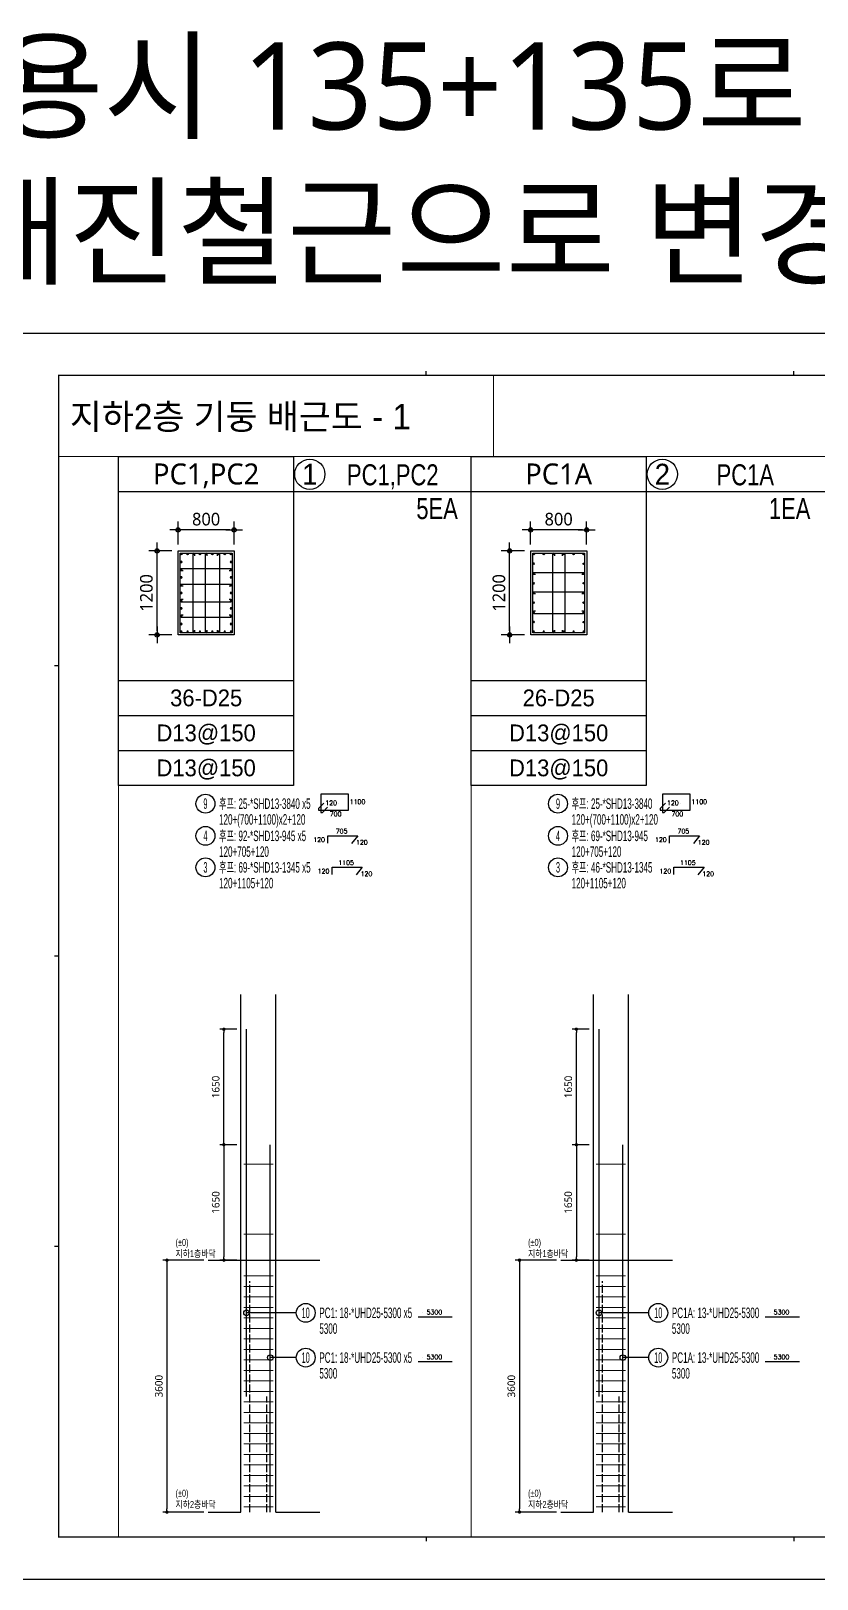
# Model space of a CAD drawing. Header units: millimetres. Extents: x 317501 to 2277231, y -321722 to 1186893.
# Drawn here: x 473523 to 484755, y -121176 to -99056 of the extents above; entities that cross this region are included whole.
import ezdxf
from ezdxf.enums import TextEntityAlignment as Align

# ---------------------------------------------------------------- set-up
doc = ezdxf.new("R2010")
doc.units = ezdxf.units.MM
doc.header["$LTSCALE"] = 57
doc.linetypes.add('HID', pattern=[2.5, 2, -0.5])
doc.layers.get('Defpoints').update_dxf_attribs({"color": 145})
for name, color, linetype in [('254', 254, 'Continuous'), ('AMAC-NO', 5, 'Continuous'), ('AMAC-TITLE', 7, 'Continuous'), ('BAR', 2, 'Continuous'), ('BARR', 1, 'Continuous'), ('DIM', 7, 'Continuous'), ('ELE', 7, 'Continuous'), ('HOOP', 2, 'Continuous'), ('LEADER', 7, 'Continuous'), ('RP_TAG', 7, 'Continuous'), ('XDIM', 7, 'Continuous'), ('XSTRUCT', 2, 'Continuous'), ('XTAG', 7, 'Continuous')]:
    doc.layers.add(name, color=color, linetype=linetype)
for name, color, linetype, lineweight in [('Main Bar', 7, 'Continuous', 0), ('TEXT', 3, 'Continuous', 9), ('XTITLE', 22, 'Continuous', 0)]:
    doc.layers.add(name, color=color, linetype=linetype, lineweight=lineweight)
doc.styles.add('ROMANS', font='malgun.ttf')
doc.styles.add('RPWK1', font='arial.ttf', dxfattribs={"bigfont": 'whgtxt.shx'})
doc.styles.add('RPWK2', font='romans.shx', dxfattribs={"bigfont": 'whgtxt.shx'})
doc.styles.add('돋움', font='malgun.ttf')
doc.styles.add('돋음', font='Dotum.ttf')
doc.styles.add('맑은고딕', font='malgun.ttf')
doc.dimstyles.new('60(SUB-1.8)', dxfattribs={"dimscale": 60, "dimtxt": 1.8, "dimasz": 0.8, "dimexe": 1, "dimexo": 1, "dimgap": 1, "dimtad": 1, "dimdec": 0, "dimzin": 0, "dimdsep": 46, "dimtxsty": 'ROMANS', "dimblk": 'DOT', "dimcen": 1, "dimdle": 2, "dimclrd": 6, "dimclre": 6, "dimclrt": 7, "dimazin": 0, "dimtfac": 1, "dimtdec": 0, "dimtix": 1, "dimtmove": 2, "dimatfit": 3, "dimldrblk": 'DIMDOT', "dimfxl": 0, "dimtolj": 1, "dimtzin": 0, "dimarcsym": 0})
doc.dimstyles.new('DIM_40', dxfattribs={"dimscale": 40, "dimtxt": 3, "dimasz": 1, "dimexe": 2, "dimexo": 1.5, "dimgap": 1, "dimtad": 1, "dimdec": 0, "dimzin": 0, "dimdsep": 46, "dimtxsty": '맑은고딕', "dimblk1": 'DIMDOT', "dimblk2": 'DIMDOT', "dimsah": 1, "dimcen": 0.09, "dimdle": 2, "dimclrd": 7, "dimclre": 7, "dimclrt": 6, "dimadec": 0, "dimazin": 0, "dimtfac": 1, "dimtdec": 0, "dimtix": 1, "dimtmove": 2, "dimatfit": 3, "dimldrblk": 'DIMDOT', "dimfxl": 0, "dimtolj": 1, "dimtzin": 0, "dimarcsym": 0})

# ---------------------------------------------------------------- blocks, each defined once
blk = doc.blocks.new('dhs_sheet2e')
at = {"color": 7}
for p, q in [((20500.6, 57331.7), (20500.6, 57531.5)), ((38004.8, 57331.7), (38004.8, 57531.5)), ((2996.4, 43498.2), (2796.7, 43498.2)), ((2996.4, 29664.7), (2796.7, 29664.7)), ((2996.4, 15831.2), (2796.7, 15831.2)), ((20500.6, 1997.6), (20500.6, 1797.9)), ((38004.8, 1997.6), (38004.8, 1797.9))]:
    blk.add_line(p, q, dxfattribs=at)
blk.add_lwpolyline([(84000, 0), (84000, 59329.4), (0, 59329.4), (0, 0)], close=True, dxfattribs=at)
at = {"color": 30, "const_width": 64.9}
blk.add_lwpolyline([(81003.6, 57331.7), (2996.4, 57331.7), (2996.4, 1997.6), (81003.6, 1997.6)], close=True, dxfattribs=at)
blk = doc.blocks.new('sdhdtbhse')
at = {"color": 255, "xscale": 0.75, "yscale": 0.75, "zscale": 0.75}
blk.add_blockref('dhs_sheet2e', (0, -44497), dxfattribs=at)
blk = doc.blocks.new('DIMDOT')
at = {"layer": 'DIM', "linetype": 'Continuous'}
blk.add_line((-2, 0), (2, 0), dxfattribs=at)
for radius in [0.5, 0.25]:
    blk.add_circle((0, 0), radius, dxfattribs=at)
blk = doc.blocks.new('*D46')
at = {"layer": 'Defpoints', "color": 0, "transparency": 16777216}
for p in [(512043, -214680), (512343, -214680), (512343, -215880)]:
    blk.add_point(p, dxfattribs=at)
at = {"layer": 'DIM', "color": 7, "lineweight": -2, "transparency": 16777216}
for p, q in [((512253, -214680), (511923, -214680)), ((512043, -215820), (512043, -214740)), ((512253, -215880), (511923, -215880))]:
    blk.add_line(p, q, dxfattribs=at)
at = {"layer": 'DIM', "color": 7, "lineweight": -2, "transparency": 16777216, "xscale": 60, "yscale": 60, "zscale": 60}
for p, rotation in [((512043, -214680), 90), ((512043, -215880), 270)]:
    blk.add_blockref('DIMDOT', p, dxfattribs=dict(at, rotation=rotation))
at = {"layer": 'DIM', "color": 6, "transparency": 16777216, "insert": (511890, -215280), "char_height": 180, "attachment_point": 5, "rotation": 90, "style": '맑은고딕'}
blk.add_mtext('\\A1;1200', dxfattribs=at)
blk = doc.blocks.new('*D47')
at = {"layer": 'Defpoints', "color": 0, "transparency": 16777216}
for p in [(512343, -214380), (512343, -214680), (513143, -214680)]:
    blk.add_point(p, dxfattribs=at)
at = {"layer": 'DIM', "color": 7, "lineweight": -2, "transparency": 16777216}
for p, q in [((512343, -214590), (512343, -214260)), ((513143, -214590), (513143, -214260)), ((513083, -214380), (512403, -214380))]:
    blk.add_line(p, q, dxfattribs=at)
at = {"layer": 'DIM', "color": 7, "lineweight": -2, "transparency": 16777216, "xscale": 60, "yscale": 60, "zscale": 60, "rotation": 180}
blk.add_blockref('DIMDOT', (512343, -214380), dxfattribs=at)
at = {"layer": 'DIM', "color": 7, "lineweight": -2, "transparency": 16777216, "xscale": 60, "yscale": 60, "zscale": 60}
blk.add_blockref('DIMDOT', (513143, -214380), dxfattribs=at)
at = {"layer": 'DIM', "color": 6, "transparency": 16777216, "insert": (512743, -214227), "char_height": 180, "attachment_point": 5, "style": '맑은고딕'}
blk.add_mtext('\\A1;800', dxfattribs=at)
blk = doc.blocks.new('BAR')
at = {"layer": 'BARR'}
h = blk.add_hatch(color=256, dxfattribs=at)
edge = h.paths.add_edge_path()
edge.add_arc((0, 0), 15, 0, 360)
blk.add_circle((0, 0), 15, dxfattribs=at)
blk = doc.blocks.new('*D50')
at = {"layer": 'Defpoints', "color": 0, "transparency": 16777216}
for p in [(520593, -223997), (520893, -223997), (520893, -225197)]:
    blk.add_point(p, dxfattribs=at)
at = {"layer": 'DIM', "color": 7, "lineweight": -2, "transparency": 16777216}
for p, q in [((520803, -223997), (520473, -223997)), ((520593, -225137), (520593, -224057)), ((520803, -225197), (520473, -225197))]:
    blk.add_line(p, q, dxfattribs=at)
at = {"layer": 'DIM', "color": 7, "lineweight": -2, "transparency": 16777216, "xscale": 60, "yscale": 60, "zscale": 60}
for p, rotation in [((520593, -223997), 90), ((520593, -225197), 270)]:
    blk.add_blockref('DIMDOT', p, dxfattribs=dict(at, rotation=rotation))
at = {"layer": 'DIM', "color": 6, "transparency": 16777216, "insert": (520440, -224597), "char_height": 180, "attachment_point": 5, "rotation": 90, "style": '맑은고딕'}
blk.add_mtext('\\A1;1200', dxfattribs=at)
blk = doc.blocks.new('*D51')
at = {"layer": 'Defpoints', "color": 0, "transparency": 16777216}
for p in [(520893, -223697), (520893, -223997), (521693, -223997)]:
    blk.add_point(p, dxfattribs=at)
at = {"layer": 'DIM', "color": 7, "lineweight": -2, "transparency": 16777216}
for p, q in [((520893, -223907), (520893, -223577)), ((521693, -223907), (521693, -223577)), ((521633, -223697), (520953, -223697))]:
    blk.add_line(p, q, dxfattribs=at)
at = {"layer": 'DIM', "color": 7, "lineweight": -2, "transparency": 16777216, "xscale": 60, "yscale": 60, "zscale": 60, "rotation": 180}
blk.add_blockref('DIMDOT', (520893, -223697), dxfattribs=at)
at = {"layer": 'DIM', "color": 7, "lineweight": -2, "transparency": 16777216, "xscale": 60, "yscale": 60, "zscale": 60}
blk.add_blockref('DIMDOT', (521693, -223697), dxfattribs=at)
at = {"layer": 'DIM', "color": 6, "transparency": 16777216, "insert": (521293, -223544), "char_height": 180, "attachment_point": 5, "style": '맑은고딕'}
blk.add_mtext('\\A1;800', dxfattribs=at)
blk = doc.blocks.new('_Dot')
at = {"color": 0, "linetype": 'ByBlock', "lineweight": -2}
blk.add_line((-0.5, 0), (-1, 0), dxfattribs=at)
at = {"color": 0, "linetype": 'ByBlock', "const_width": 0.5}
blk.add_lwpolyline([(-0.25, 0, 1), (0.25, 0, 1)], format="xyb", close=True, dxfattribs=at)
blk = doc.blocks.new('*D78')
at = {"layer": 'Defpoints', "color": 0, "linetype": 'Continuous', "transparency": 16777216}
for p in [(476055, -116620), (475466, -120220), (476055, -120220)]:
    blk.add_point(p, dxfattribs=at).dxf.unprotected_set("ltscale", 0)
at = {"layer": 'XDIM', "color": 6, "linetype": 'Continuous', "lineweight": -2, "transparency": 16777216}
for p, q in [((475995, -116620), (475406, -116620)), ((475466, -116668), (475466, -120172)), ((475995, -120220), (475406, -120220))]:
    blk.add_line(p, q, dxfattribs=at).dxf.unprotected_set("ltscale", 0)
at = {"layer": 'XDIM', "color": 6, "linetype": 'Continuous', "lineweight": -2, "transparency": 16777216, "xscale": 48, "yscale": 48, "zscale": 48}
for p, rotation in [((475466, -116620), 90), ((475466, -120220), 270)]:
    blk.add_blockref('_Dot', p, dxfattribs=dict(at, rotation=rotation)).dxf.unprotected_set("ltscale", 0)
at = {"layer": 'XDIM', "color": 7, "linetype": 'Continuous', "transparency": 16777216, "insert": (475350, -118420), "char_height": 108, "attachment_point": 5, "rotation": 90, "style": 'ROMANS'}
blk.add_mtext('\\A1;3600', dxfattribs=at).dxf.unprotected_set("ltscale", 0)
blk = doc.blocks.new('*D79')
at = {"layer": 'Defpoints', "color": 0, "linetype": 'Continuous', "transparency": 16777216}
for p in [(476522, -114970), (476279, -116620), (476522, -116620)]:
    blk.add_point(p, dxfattribs=at).dxf.unprotected_set("ltscale", 0)
at = {"layer": 'XDIM', "color": 6, "linetype": 'Continuous', "lineweight": -2, "transparency": 16777216}
for p, q in [((476462, -114970), (476219, -114970)), ((476279, -115018), (476279, -116572)), ((476462, -116620), (476219, -116620))]:
    blk.add_line(p, q, dxfattribs=at).dxf.unprotected_set("ltscale", 0)
at = {"layer": 'XDIM', "color": 6, "linetype": 'Continuous', "lineweight": -2, "transparency": 16777216, "xscale": 48, "yscale": 48, "zscale": 48}
for p, rotation in [((476279, -114970), 90), ((476279, -116620), 270)]:
    blk.add_blockref('_Dot', p, dxfattribs=dict(at, rotation=rotation)).dxf.unprotected_set("ltscale", 0)
at = {"layer": 'XDIM', "color": 7, "linetype": 'Continuous', "transparency": 16777216, "insert": (476163, -115795), "char_height": 108, "attachment_point": 5, "rotation": 90, "style": 'ROMANS'}
blk.add_mtext('\\A1;1650', dxfattribs=at).dxf.unprotected_set("ltscale", 0)
blk = doc.blocks.new('*D80')
at = {"layer": 'Defpoints', "color": 0, "linetype": 'Continuous', "transparency": 16777216}
for p in [(476279, -113320), (476522, -113320), (476522, -114970)]:
    blk.add_point(p, dxfattribs=at).dxf.unprotected_set("ltscale", 0)
at = {"layer": 'XDIM', "color": 6, "linetype": 'Continuous', "lineweight": -2, "transparency": 16777216}
for p, q in [((476462, -113320), (476219, -113320)), ((476279, -114922), (476279, -113368)), ((476462, -114970), (476219, -114970))]:
    blk.add_line(p, q, dxfattribs=at).dxf.unprotected_set("ltscale", 0)
at = {"layer": 'XDIM', "color": 6, "linetype": 'Continuous', "lineweight": -2, "transparency": 16777216, "xscale": 48, "yscale": 48, "zscale": 48}
for p, rotation in [((476279, -113320), 90), ((476279, -114970), 270)]:
    blk.add_blockref('_Dot', p, dxfattribs=dict(at, rotation=rotation)).dxf.unprotected_set("ltscale", 0)
at = {"layer": 'XDIM', "color": 7, "linetype": 'Continuous', "transparency": 16777216, "insert": (476163, -114145), "char_height": 108, "attachment_point": 5, "rotation": 90, "style": 'ROMANS'}
blk.add_mtext('\\A1;1650', dxfattribs=at).dxf.unprotected_set("ltscale", 0)
blk = doc.blocks.new('*D81')
at = {"layer": 'Defpoints', "color": 0, "linetype": 'Continuous', "transparency": 16777216}
for p in [(481092, -116620), (480503, -120220), (481092, -120220)]:
    blk.add_point(p, dxfattribs=at).dxf.unprotected_set("ltscale", 0)
at = {"layer": 'XDIM', "color": 6, "linetype": 'Continuous', "lineweight": -2, "transparency": 16777216}
for p, q in [((481032, -116620), (480443, -116620)), ((480503, -116668), (480503, -120172)), ((481032, -120220), (480443, -120220))]:
    blk.add_line(p, q, dxfattribs=at).dxf.unprotected_set("ltscale", 0)
at = {"layer": 'XDIM', "color": 6, "linetype": 'Continuous', "lineweight": -2, "transparency": 16777216, "xscale": 48, "yscale": 48, "zscale": 48}
for p, rotation in [((480503, -116620), 90), ((480503, -120220), 270)]:
    blk.add_blockref('_Dot', p, dxfattribs=dict(at, rotation=rotation)).dxf.unprotected_set("ltscale", 0)
at = {"layer": 'XDIM', "color": 7, "linetype": 'Continuous', "transparency": 16777216, "insert": (480387, -118420), "char_height": 108, "attachment_point": 5, "rotation": 90, "style": 'ROMANS'}
blk.add_mtext('\\A1;3600', dxfattribs=at).dxf.unprotected_set("ltscale", 0)
blk = doc.blocks.new('*D82')
at = {"layer": 'Defpoints', "color": 0, "linetype": 'Continuous', "transparency": 16777216}
for p in [(481560, -114970), (481316, -116620), (481560, -116620)]:
    blk.add_point(p, dxfattribs=at).dxf.unprotected_set("ltscale", 0)
at = {"layer": 'XDIM', "color": 6, "linetype": 'Continuous', "lineweight": -2, "transparency": 16777216}
for p, q in [((481500, -114970), (481256, -114970)), ((481316, -115018), (481316, -116572)), ((481500, -116620), (481256, -116620))]:
    blk.add_line(p, q, dxfattribs=at).dxf.unprotected_set("ltscale", 0)
at = {"layer": 'XDIM', "color": 6, "linetype": 'Continuous', "lineweight": -2, "transparency": 16777216, "xscale": 48, "yscale": 48, "zscale": 48}
for p, rotation in [((481316, -114970), 90), ((481316, -116620), 270)]:
    blk.add_blockref('_Dot', p, dxfattribs=dict(at, rotation=rotation)).dxf.unprotected_set("ltscale", 0)
at = {"layer": 'XDIM', "color": 7, "linetype": 'Continuous', "transparency": 16777216, "insert": (481200, -115795), "char_height": 108, "attachment_point": 5, "rotation": 90, "style": 'ROMANS'}
blk.add_mtext('\\A1;1650', dxfattribs=at).dxf.unprotected_set("ltscale", 0)
blk = doc.blocks.new('*D83')
at = {"layer": 'Defpoints', "color": 0, "linetype": 'Continuous', "transparency": 16777216}
for p in [(481316, -113320), (481560, -113320), (481560, -114970)]:
    blk.add_point(p, dxfattribs=at).dxf.unprotected_set("ltscale", 0)
at = {"layer": 'XDIM', "color": 6, "linetype": 'Continuous', "lineweight": -2, "transparency": 16777216}
for p, q in [((481500, -113320), (481256, -113320)), ((481316, -114922), (481316, -113368)), ((481500, -114970), (481256, -114970))]:
    blk.add_line(p, q, dxfattribs=at).dxf.unprotected_set("ltscale", 0)
at = {"layer": 'XDIM', "color": 6, "linetype": 'Continuous', "lineweight": -2, "transparency": 16777216, "xscale": 48, "yscale": 48, "zscale": 48}
for p, rotation in [((481316, -113320), 90), ((481316, -114970), 270)]:
    blk.add_blockref('_Dot', p, dxfattribs=dict(at, rotation=rotation)).dxf.unprotected_set("ltscale", 0)
at = {"layer": 'XDIM', "color": 7, "linetype": 'Continuous', "transparency": 16777216, "insert": (481200, -114145), "char_height": 108, "attachment_point": 5, "rotation": 90, "style": 'ROMANS'}
blk.add_mtext('\\A1;1650', dxfattribs=at).dxf.unprotected_set("ltscale", 0)
blk = doc.blocks.new('*U1628', base_point=(477314.3317, -117372.6036))
at = {"layer": 'RP_TAG', "color": 0, "linetype": 'Continuous', "ltscale": 100}
blk.add_circle((477448.3317, -117372.6036), 135, dxfattribs=at)
at = {"layer": 'RP_TAG', "color": 0, "linetype": 'Continuous', "ltscale": 100, "style": 'RPWK1', "width": 0.5}
blk.add_text('10', height=150, dxfattribs=at).set_placement((477448.3317, -117372.6036), align=Align.MIDDLE_CENTER)
at = {"layer": 'RP_TAG', "color": 0, "linetype": 'Continuous', "ltscale": 100, "style": 'RPWK1', "width": 0.55}
for s, p in [('PC1: 18-*UHD25-5300 x5', (477643.3317, -117372.6036)), ('5300', (477643.3317, -117597.6036))]:
    blk.add_text(s, height=150, dxfattribs=at).set_placement(p, align=Align.MIDDLE_LEFT)
blk = doc.blocks.new('*U1629', base_point=(477314.3317, -118012.0521))
at = {"layer": 'RP_TAG', "color": 0, "linetype": 'Continuous', "ltscale": 100}
blk.add_circle((477448.3317, -118012.0521), 135, dxfattribs=at)
at = {"layer": 'RP_TAG', "color": 0, "linetype": 'Continuous', "ltscale": 100, "style": 'RPWK1', "width": 0.5}
blk.add_text('10', height=150, dxfattribs=at).set_placement((477448.3317, -118012.0521), align=Align.MIDDLE_CENTER)
at = {"layer": 'RP_TAG', "color": 0, "linetype": 'Continuous', "ltscale": 100, "style": 'RPWK1', "width": 0.55}
for s, p in [('PC1: 18-*UHD25-5300 x5', (477643.3317, -118012.0521)), ('5300', (477643.3317, -118237.0521))]:
    blk.add_text(s, height=150, dxfattribs=at).set_placement(p, align=Align.MIDDLE_LEFT)
blk = doc.blocks.new('*U1630', base_point=(482351.6299, -117372.6036))
at = {"layer": 'RP_TAG', "color": 0, "linetype": 'Continuous', "ltscale": 100}
blk.add_circle((482485.6299, -117372.6036), 135, dxfattribs=at)
at = {"layer": 'RP_TAG', "color": 0, "linetype": 'Continuous', "ltscale": 100, "style": 'RPWK1', "width": 0.5}
blk.add_text('10', height=150, dxfattribs=at).set_placement((482485.6299, -117372.6036), align=Align.MIDDLE_CENTER)
at = {"layer": 'RP_TAG', "color": 0, "linetype": 'Continuous', "ltscale": 100, "style": 'RPWK1', "width": 0.55}
for s, p in [('PC1A: 13-*UHD25-5300', (482680.6299, -117372.6036)), ('5300', (482680.6299, -117597.6036))]:
    blk.add_text(s, height=150, dxfattribs=at).set_placement(p, align=Align.MIDDLE_LEFT)
blk = doc.blocks.new('*U1631', base_point=(482351.6299, -118012.0521))
at = {"layer": 'RP_TAG', "color": 0, "linetype": 'Continuous', "ltscale": 100}
blk.add_circle((482485.6299, -118012.0521), 135, dxfattribs=at)
at = {"layer": 'RP_TAG', "color": 0, "linetype": 'Continuous', "ltscale": 100, "style": 'RPWK1', "width": 0.5}
blk.add_text('10', height=150, dxfattribs=at).set_placement((482485.6299, -118012.0521), align=Align.MIDDLE_CENTER)
at = {"layer": 'RP_TAG', "color": 0, "linetype": 'Continuous', "ltscale": 100, "style": 'RPWK1', "width": 0.55}
for s, p in [('PC1A: 13-*UHD25-5300', (482680.6299, -118012.0521)), ('5300', (482680.6299, -118237.0521))]:
    blk.add_text(s, height=150, dxfattribs=at).set_placement(p, align=Align.MIDDLE_LEFT)
blk = doc.blocks.new('*U1642', base_point=(475881.6099, -110097.2137))
at = {"layer": 'RP_TAG', "color": 0, "linetype": 'Continuous', "ltscale": 100}
blk.add_circle((476015.6099, -110097.2137), 135, dxfattribs=at)
at = {"layer": 'RP_TAG', "color": 0, "linetype": 'Continuous', "ltscale": 100, "style": 'RPWK1', "width": 0.5}
blk.add_text('9', height=150, dxfattribs=at).set_placement((476015.6099, -110097.2137), align=Align.MIDDLE_CENTER)
at = {"layer": 'RP_TAG', "color": 0, "linetype": 'Continuous', "ltscale": 100, "style": 'RPWK1', "width": 0.55}
for s, p in [('후프: 25-*SHD13-3840 x5', (476210.6099, -110097.2137)), ('120+(700+1100)x2+120', (476210.6099, -110322.2137))]:
    blk.add_text(s, height=150, dxfattribs=at).set_placement(p, align=Align.MIDDLE_LEFT)
blk = doc.blocks.new('*U1643', base_point=(480918.9081, -110097.2137))
at = {"layer": 'RP_TAG', "color": 0, "linetype": 'Continuous', "ltscale": 100}
blk.add_circle((481052.9081, -110097.2137), 135, dxfattribs=at)
at = {"layer": 'RP_TAG', "color": 0, "linetype": 'Continuous', "ltscale": 100, "style": 'RPWK1', "width": 0.5}
blk.add_text('9', height=150, dxfattribs=at).set_placement((481052.9081, -110097.2137), align=Align.MIDDLE_CENTER)
at = {"layer": 'RP_TAG', "color": 0, "linetype": 'Continuous', "ltscale": 100, "style": 'RPWK1', "width": 0.55}
for s, p in [('후프: 25-*SHD13-3840', (481247.9081, -110097.2137)), ('120+(700+1100)x2+120', (481247.9081, -110322.2137))]:
    blk.add_text(s, height=150, dxfattribs=at).set_placement(p, align=Align.MIDDLE_LEFT)
blk = doc.blocks.new('*U1645', base_point=(475881.6099, -110557.2137))
at = {"layer": 'RP_TAG', "color": 0, "linetype": 'Continuous', "ltscale": 100}
blk.add_circle((476015.6099, -110557.2137), 135, dxfattribs=at)
at = {"layer": 'RP_TAG', "color": 0, "linetype": 'Continuous', "ltscale": 100, "style": 'RPWK1', "width": 0.5}
blk.add_text('4', height=150, dxfattribs=at).set_placement((476015.6099, -110557.2137), align=Align.MIDDLE_CENTER)
at = {"layer": 'RP_TAG', "color": 0, "linetype": 'Continuous', "ltscale": 100, "style": 'RPWK1', "width": 0.55}
for s, p in [('후프: 92-*SHD13-945 x5', (476210.6099, -110557.2137)), ('120+705+120', (476210.6099, -110782.2137))]:
    blk.add_text(s, height=150, dxfattribs=at).set_placement(p, align=Align.MIDDLE_LEFT)
blk = doc.blocks.new('*U1646', base_point=(480918.9081, -110557.2137))
at = {"layer": 'RP_TAG', "color": 0, "linetype": 'Continuous', "ltscale": 100}
blk.add_circle((481052.9081, -110557.2137), 135, dxfattribs=at)
at = {"layer": 'RP_TAG', "color": 0, "linetype": 'Continuous', "ltscale": 100, "style": 'RPWK1', "width": 0.5}
blk.add_text('4', height=150, dxfattribs=at).set_placement((481052.9081, -110557.2137), align=Align.MIDDLE_CENTER)
at = {"layer": 'RP_TAG', "color": 0, "linetype": 'Continuous', "ltscale": 100, "style": 'RPWK1', "width": 0.55}
for s, p in [('후프: 69-*SHD13-945', (481247.9081, -110557.2137)), ('120+705+120', (481247.9081, -110782.2137))]:
    blk.add_text(s, height=150, dxfattribs=at).set_placement(p, align=Align.MIDDLE_LEFT)
blk = doc.blocks.new('*U1650', base_point=(475881.6099, -111007.2137))
at = {"layer": 'RP_TAG', "color": 0, "linetype": 'Continuous', "ltscale": 100}
blk.add_circle((476015.6099, -111007.2137), 135, dxfattribs=at)
at = {"layer": 'RP_TAG', "color": 0, "linetype": 'Continuous', "ltscale": 100, "style": 'RPWK1', "width": 0.5}
blk.add_text('3', height=150, dxfattribs=at).set_placement((476015.6099, -111007.2137), align=Align.MIDDLE_CENTER)
at = {"layer": 'RP_TAG', "color": 0, "linetype": 'Continuous', "ltscale": 100, "style": 'RPWK1', "width": 0.55}
for s, p in [('후프: 69-*SHD13-1345 x5', (476210.6099, -111007.2137)), ('120+1105+120', (476210.6099, -111232.2137))]:
    blk.add_text(s, height=150, dxfattribs=at).set_placement(p, align=Align.MIDDLE_LEFT)
blk = doc.blocks.new('*U1651', base_point=(480918.9081, -111007.2137))
at = {"layer": 'RP_TAG', "color": 0, "linetype": 'Continuous', "ltscale": 100}
blk.add_circle((481052.9081, -111007.2137), 135, dxfattribs=at)
at = {"layer": 'RP_TAG', "color": 0, "linetype": 'Continuous', "ltscale": 100, "style": 'RPWK1', "width": 0.5}
blk.add_text('3', height=150, dxfattribs=at).set_placement((481052.9081, -111007.2137), align=Align.MIDDLE_CENTER)
at = {"layer": 'RP_TAG', "color": 0, "linetype": 'Continuous', "ltscale": 100, "style": 'RPWK1', "width": 0.55}
for s, p in [('후프: 46-*SHD13-1345', (481247.9081, -111007.2137)), ('120+1105+120', (481247.9081, -111232.2137))]:
    blk.add_text(s, height=150, dxfattribs=at).set_placement(p, align=Align.MIDDLE_LEFT)
blk = doc.blocks.new('PC1')
at = {"layer": 'BAR'}
blk.add_lwpolyline([(1620, 2180), (880, 2180), (880, 3320), (1620, 3320)], close=True, dxfattribs=at)
at = {"layer": 'ELE'}
blk.add_lwpolyline([(850, 2150), (850, 3350), (1650, 3350), (1650, 2150)], close=True, dxfattribs=at)
at = {"layer": 'HOOP'}
for points in [[(1087.5, 3280), (1087.5, 3305, 1), (1057.5, 3305), (1057.5, 2195, 1), (1087.5, 2195), (1087.5, 2220)], [(1265, 3280), (1265, 3305, 1), (1235, 3305), (1235, 2195, 1), (1265, 2195), (1265, 2220)], [(1412.5, 3280), (1412.5, 3305, -1), (1442.5, 3305), (1442.5, 2195, -1), (1412.5, 2195), (1412.5, 2220)], [(920, 3068), (895, 3068, -1), (895, 3098), (1605, 3098, -1), (1605, 3068), (1580, 3068)], [(920, 2846), (895, 2846, -1), (895, 2876), (1605, 2876, -1), (1605, 2846), (1580, 2846)], [(920, 2654), (895, 2654, 1), (895, 2624), (1605, 2624, 1), (1605, 2654), (1580, 2654)], [(920, 2432), (895, 2432, 1), (895, 2402), (1605, 2402, 1), (1605, 2432), (1580, 2432)]]:
    blk.add_lwpolyline(points, format="xyb", dxfattribs=at)
at = {"layer": 'LEADER'}
for p, q in [((0, 4200), (2500, 4200)), ((0, 1500), (2500, 1500)), ((0, 1000), (2500, 1000)), ((0, 500), (2500, 500))]:
    blk.add_line(p, q, dxfattribs=at)
blk.add_lwpolyline([(2500, 4700), (2500, 0), (0, 0), (0, 4700), (2500, 4700)], dxfattribs=at)
at = {"layer": 'BAR', "xscale": 0.6666666666666666, "yscale": 0.6666666666666666, "zscale": 0.6666666666666666, "rotation": 180}
for p in [(895, 3305), (983.75, 3305), (1072.5, 3305), (1161.25, 3305), (1250, 3305), (1338.75, 3305), (1427.5, 3305), (1516.25, 3305), (1605, 3305)]:
    blk.add_blockref('BAR', p, dxfattribs=at)
at = {"layer": 'BAR', "xscale": -0.6666666666666666, "yscale": 0.6666666666666666, "zscale": 0.6666666666666666}
for p in [(895, 3194), (1605, 3194), (895, 3083), (895, 2972), (1605, 3083), (1605, 2972), (895, 2861), (895, 2750), (1605, 2861), (1605, 2750), (895, 2639), (895, 2528), (1605, 2639), (1605, 2528), (895, 2417), (895, 2306), (1605, 2417), (1605, 2306), (895, 2195), (983.75, 2195), (1072.5, 2195), (1161.25, 2195), (1250, 2195), (1338.75, 2195), (1427.5, 2195), (1516.25, 2195), (1605, 2195)]:
    blk.add_blockref('BAR', p, dxfattribs=at)
at = {"layer": 'TEXT'}
for s, height, style, p in [('PC1,PC2', 300, '맑은고딕', (1250, 4450)), ('36-D25', 240, '돋음', (1250, 1250)), ('D13@150', 240, '돋음', (1250, 750)), ('D13@150', 240, '돋음', (1250, 250))]:
    blk.add_text(s, height=height, dxfattribs=dict(at, style=style)).set_placement(p, align=Align.MIDDLE_CENTER)
at = {"layer": 'DIM'}
dim = blk.add_linear_dim(base=(850, 3650), p1=(1650, 3350), p2=(850, 3350), dimstyle='DIM_40', override={"dimscale": 60}, dxfattribs=at)
dim.commit()
dim.dimension.update_dxf_attribs({"geometry": '*D47', "text_midpoint": (1250, 3803), "insert": (-511493.5, 218030.18)})
dim = blk.add_linear_dim(base=(550, 3350), p1=(850, 2150), p2=(850, 3350), angle=270, dimstyle='DIM_40', override={"dimscale": 60}, dxfattribs=at)
dim.commit()
dim.dimension.update_dxf_attribs({"geometry": '*D46', "text_midpoint": (396.51, 2750), "insert": (-511493.5, 218030.18)})
blk = doc.blocks.new('PC1A')
at = {"layer": 'BAR'}
blk.add_lwpolyline([(1620, 2180), (880, 2180), (880, 3320), (1620, 3320)], close=True, dxfattribs=at)
at = {"layer": 'ELE'}
blk.add_lwpolyline([(850, 2150), (850, 3350), (1650, 3350), (1650, 2150)], close=True, dxfattribs=at)
at = {"layer": 'HOOP'}
for points in [[(1194, 3280), (1194, 3305, 1), (1164, 3305), (1164, 2195, 1), (1194, 2195), (1194, 2220)], [(1306, 3280), (1306, 3305, -1), (1336, 3305), (1336, 2195, -1), (1306, 2195), (1306, 2220)], [(920, 3012.5), (895, 3012.5, -1), (895, 3042.5), (1605, 3042.5, -1), (1605, 3012.5), (1580, 3012.5)], [(920, 2735), (895, 2735, -1), (895, 2765), (1605, 2765, -1), (1605, 2735), (1580, 2735)], [(920, 2487.5), (895, 2487.5, 1), (895, 2457.5), (1605, 2457.5, 1), (1605, 2487.5), (1580, 2487.5)]]:
    blk.add_lwpolyline(points, format="xyb", dxfattribs=at)
at = {"layer": 'LEADER'}
for p, q in [((0, 4200), (2500, 4200)), ((0, 1500), (2500, 1500)), ((0, 1000), (2500, 1000)), ((0, 500), (2500, 500))]:
    blk.add_line(p, q, dxfattribs=at)
blk.add_lwpolyline([(2500, 4700), (2500, 0), (0, 0), (0, 4700), (2500, 4700)], dxfattribs=at)
at = {"layer": 'BAR', "yscale": 0.6666666666666666, "zscale": 0.6666666666666666}
for p, xscale, rotation in [((895, 3305), 0.6666666666666666, 180), ((1037, 3305), 0.6666666666666666, 180), ((1179, 3305), 0.6666666666666666, 180), ((1321, 3305), 0.6666666666666666, 180), ((1463, 3305), 0.6666666666666666, 180), ((1605, 3305), 0.6666666666666666, 180), ((1037, 2195), -0.6666666666666666, 359.9999999999931), ((1179, 2195), -0.6666666666666666, 359.9999999999931), ((1321, 2195), -0.6666666666666666, 359.9999999999931), ((1463, 2195), -0.6666666666666666, 359.9999999999931)]:
    blk.add_blockref('BAR', p, dxfattribs=dict(at, xscale=xscale, rotation=rotation))
for p, xscale in [((895, 3166.25), -0.6666666666666666), ((1605, 3166.25), 0.6666666666666666), ((895, 3027.5), -0.6666666666666666), ((895, 2888.75), -0.6666666666666666), ((1605, 3027.5), 0.6666666666666666), ((1605, 2888.75), 0.6666666666666666), ((895, 2750), -0.6666666666666666), ((1605, 2750), 0.6666666666666666), ((895, 2611.25), -0.6666666666666666), ((895, 2472.5), -0.6666666666666666), ((1605, 2611.25), 0.6666666666666666), ((1605, 2472.5), 0.6666666666666666), ((895, 2333.75), -0.6666666666666666), ((1605, 2333.75), 0.6666666666666666), ((895, 2195), -0.6666666666666666), ((1605, 2195), -0.6666666666666666)]:
    blk.add_blockref('BAR', p, dxfattribs=dict(at, xscale=xscale))
at = {"layer": 'TEXT'}
for s, height, style, p in [('PC1A', 300, '맑은고딕', (1250, 4450)), ('26-D25', 240, '돋음', (1250, 1250)), ('D13@150', 240, '돋음', (1250, 750)), ('D13@150', 240, '돋음', (1250, 250))]:
    blk.add_text(s, height=height, dxfattribs=dict(at, style=style)).set_placement(p, align=Align.MIDDLE_CENTER)
at = {"layer": 'DIM'}
dim = blk.add_linear_dim(base=(850, 3650), p1=(1650, 3350), p2=(850, 3350), dimstyle='DIM_40', override={"dimscale": 60}, dxfattribs=at)
dim.commit()
dim.dimension.update_dxf_attribs({"geometry": '*D51', "text_midpoint": (1250, 3803), "insert": (-520043.41, 227347.37)})
dim = blk.add_linear_dim(base=(550, 3350), p1=(850, 2150), p2=(850, 3350), angle=270, dimstyle='DIM_40', override={"dimscale": 60}, dxfattribs=at)
dim.commit()
dim.dimension.update_dxf_attribs({"geometry": '*D50', "text_midpoint": (396.51, 2750), "insert": (-520043.41, 227347.37)})

msp = doc.modelspace()

# ---------------------------------------------------------------- linework, layer by layer
at = {"layer": '254', "color": 4, "linetype": 'Continuous'}
for p, q in [((477313.3, -117372.6), (476602.2, -117372.6)), ((482350.6, -117372.6), (481639.5, -117372.6)), ((477313.3, -118012.1), (476942.2, -118012.1)), ((482350.6, -118012.1), (481979.5, -118012.1))]:
    msp.add_line(p, q, dxfattribs=at)
for centre in [(476602.2, -117372.6), (481639.5, -117372.6), (476942.2, -118012.1), (481979.5, -118012.1)]:
    msp.add_circle(centre, 40, dxfattribs=at)
at = {"layer": 'AMAC-NO', "color": 2}
for centre in [(477506.9, -105390.3), (482544.2, -105390.3)]:
    msp.add_circle(centre, 216, dxfattribs=at)
at = {"layer": 'BAR', "color": 3}
for points in [[(476602.2, -118569.9), (476602.2, -113319.9)], [(481639.5, -118569.9), (481639.5, -113319.9)], [(476942.2, -120219.9), (476942.2, -114969.9)], [(481979.5, -120219.9), (481979.5, -114969.9)]]:
    msp.add_lwpolyline(points, dxfattribs=at)
at = {"layer": 'BAR', "color": 8, "linetype": 'HID'}
for points in [[(476652.2, -120219.9), (476652.2, -116919.9)], [(481689.5, -120219.9), (481689.5, -116919.9)], [(476892.2, -120219.9), (476892.2, -118569.9)], [(481929.5, -120219.9), (481929.5, -118569.9)]]:
    msp.add_lwpolyline(points, dxfattribs=at)
at = {"layer": 'Main Bar', "color": 30, "linetype": 'Continuous'}
for p, q in [((476562.2, -115250.1), (476982.2, -115250.1)), ((481599.5, -115250.1), (482019.5, -115250.1)), ((476562.2, -116250.1), (476982.2, -116250.1)), ((481599.5, -116250.1), (482019.5, -116250.1)), ((476562.2, -116844.9), (476982.2, -116844.9)), ((476562.2, -116994.9), (476982.2, -116994.9)), ((481599.5, -116844.9), (482019.5, -116844.9)), ((481599.5, -116994.9), (482019.5, -116994.9)), ((476562.2, -117144.9), (476982.2, -117144.9)), ((481599.5, -117144.9), (482019.5, -117144.9)), ((476562.2, -117294.9), (476982.2, -117294.9)), ((476562.2, -117444.9), (476982.2, -117444.9)), ((481599.5, -117294.9), (482019.5, -117294.9)), ((481599.5, -117444.9), (482019.5, -117444.9)), ((476562.2, -117594.9), (476982.2, -117594.9)), ((481599.5, -117594.9), (482019.5, -117594.9)), ((476562.2, -117744.9), (476982.2, -117744.9)), ((476562.2, -117894.9), (476982.2, -117894.9)), ((481599.5, -117744.9), (482019.5, -117744.9)), ((481599.5, -117894.9), (482019.5, -117894.9)), ((476562.2, -118044.9), (476982.2, -118044.9)), ((481599.5, -118044.9), (482019.5, -118044.9)), ((476562.2, -118194.9), (476982.2, -118194.9)), ((481599.5, -118194.9), (482019.5, -118194.9)), ((476562.2, -118344.9), (476982.2, -118344.9)), ((476562.2, -118494.9), (476982.2, -118494.9)), ((481599.5, -118344.9), (482019.5, -118344.9)), ((481599.5, -118494.9), (482019.5, -118494.9)), ((476562.2, -118644.9), (476982.2, -118644.9)), ((481599.5, -118644.9), (482019.5, -118644.9)), ((476562.2, -118794.9), (476982.2, -118794.9)), ((476562.2, -118944.9), (476982.2, -118944.9)), ((481599.5, -118794.9), (482019.5, -118794.9)), ((481599.5, -118944.9), (482019.5, -118944.9)), ((476562.2, -119094.9), (476982.2, -119094.9)), ((481599.5, -119094.9), (482019.5, -119094.9)), ((476562.2, -119244.9), (476982.2, -119244.9)), ((476562.2, -119394.9), (476982.2, -119394.9)), ((481599.5, -119244.9), (482019.5, -119244.9)), ((481599.5, -119394.9), (482019.5, -119394.9)), ((476562.2, -119544.9), (476982.2, -119544.9)), ((481599.5, -119544.9), (482019.5, -119544.9)), ((476562.2, -119694.9), (476982.2, -119694.9)), ((476562.2, -119844.9), (476982.2, -119844.9)), ((481599.5, -119694.9), (482019.5, -119694.9)), ((481599.5, -119844.9), (482019.5, -119844.9)), ((476562.2, -119994.9), (476982.2, -119994.9)), ((481599.5, -119994.9), (482019.5, -119994.9)), ((476562.2, -120144.9), (476982.2, -120144.9)), ((481599.5, -120144.9), (482019.5, -120144.9))]:
    msp.add_line(p, q, dxfattribs=at).dxf.unprotected_set("ltscale", 0)
at = {"layer": 'RP_TAG', "color": 250, "linetype": 'Continuous', "ltscale": 100}
for p, q in [((477920.5, -110097.2), (477920.5, -110097.2)), ((482803.2, -110097.2), (482803.2, -110097.2)), ((477856.4, -110557.2), (477856.4, -110557.2)), ((482740, -110557.2), (482740, -110557.2)), ((477920.5, -111007.2), (477920.5, -111007.2)), ((482804.1, -111007.2), (482804.1, -111007.2)), ((479123.9, -117372.6), (479123.9, -117372.6)), ((484083.4, -117372.6), (484083.4, -117372.6)), ((479123.9, -118012.1), (479123.9, -118012.1)), ((484083.4, -118012.1), (484083.4, -118012.1))]:
    msp.add_line(p, q, dxfattribs=at)
at = {"layer": 'RP_TAG', "color": 1, "linetype": 'Continuous', "ltscale": 100}
for points in [[(477706.2, -110088.3), (477629.5, -110168.2), (477629.5, -110188.6), (478060.5, -110188.6), (478060.5, -109962.8), (477664.6, -109962.8), (477664.6, -110224.2), (477687.1, -110224.2), (477761.6, -110146.4)], [(482588.8, -110088.3), (482512.2, -110168.2), (482512.2, -110188.6), (482943.2, -110188.6), (482943.2, -109962.8), (482547.2, -109962.8), (482547.2, -110224.2), (482569.7, -110224.2), (482644.3, -110146.4)], [(477762.1, -110660.5), (477762.1, -110554.5), (478192.9, -110554.5), (478104.8, -110664.2)], [(482645.6, -110660.5), (482645.6, -110554.5), (483076.5, -110554.5), (482988.4, -110664.2)], [(477826.2, -111110.5), (477826.2, -111004.5), (478257, -111004.5), (478168.9, -111114.2)], [(482709.7, -111110.5), (482709.7, -111004.5), (483140.6, -111004.5), (483052.5, -111114.2)], [(479053.4, -117429.3), (479542.3, -117429.3)], [(484012.9, -117429.3), (484501.8, -117429.3)], [(479053.4, -118068.8), (479542.3, -118068.8)], [(484012.9, -118068.8), (484501.8, -118068.8)]]:
    msp.add_lwpolyline(points, dxfattribs=at)
at = {"layer": 'XSTRUCT', "color": 5, "linetype": 'Continuous'}
for p, q in [((476522.2, -120219.9), (476522.2, -112826)), ((477022.2, -120219.9), (477022.2, -112826)), ((481559.5, -120219.9), (481559.5, -112826)), ((482059.5, -120219.9), (482059.5, -112826)), ((476055.1, -116619.9), (477651.9, -116619.9)), ((481092.4, -116619.9), (482689.2, -116619.9)), ((476055.1, -120219.9), (476522.2, -120219.9)), ((477022.2, -120219.9), (477651.9, -120219.9)), ((481092.4, -120219.9), (481559.5, -120219.9)), ((482059.5, -120219.9), (482689.2, -120219.9))]:
    msp.add_line(p, q, dxfattribs=at).dxf.unprotected_set("ltscale", 0)
at = {"layer": 'XTAG', "color": 4}
msp.add_lwpolyline([(474775.7, -105635.8), (494924.9, -105635.8)], dxfattribs=at)
at = {"layer": 'XTITLE', "color": 3, "ltscale": 2}
for p, q in [((473919.9, -105135.8), (494924.9, -105135.8)), ((474775.7, -105135.8), (474775.7, -120577))]:
    msp.add_line(p, q, dxfattribs=at)
msp.add_lwpolyline([(473919.9, -103976.8), (480130.2, -103976.8), (480130.2, -105135.8), (473919.9, -105135.8)], close=True, dxfattribs=at)
msp.add_lwpolyline([(479813, -105135.8), (479813, -120577)], dxfattribs=at)

# ---------------------------------------------------------------- block references
at = {"layer": 'RP_TAG', "color": 11, "linetype": 'Continuous', "ltscale": 1.86612e-317}
for name, p in [('*U1642', (475881.6, -110097.2)), ('*U1643', (480918.9, -110097.2)), ('*U1645', (475881.6, -110557.2)), ('*U1646', (480918.9, -110557.2)), ('*U1650', (475881.6, -111007.2)), ('*U1651', (480918.9, -111007.2))]:
    msp.add_blockref(name, p, dxfattribs=at)
at = {"layer": 'RP_TAG', "color": 135, "linetype": 'Continuous', "ltscale": 1.86612e-317}
for name, p in [('*U1628', (477314.3, -117372.6)), ('*U1630', (482351.6, -117372.6)), ('*U1629', (477314.3, -118012.1)), ('*U1631', (482351.6, -118012.1))]:
    msp.add_blockref(name, p, dxfattribs=at)
at = {"layer": 'XDIM', "color": 4, "xscale": 0.3999999986033871, "yscale": 0.3999999986033871, "zscale": 0.3999999986033871}
msp.add_blockref('sdhdtbhse', (473020.9, -103377.5), dxfattribs=at)
at = {"layer": 'XTAG', "color": 4}
for name, p in [('PC1', (474775.7, -109835.8)), ('PC1A', (479813, -109835.8))]:
    msp.add_blockref(name, p, dxfattribs=at)

# ---------------------------------------------------------------- texts
at = {"layer": 'AMAC-NO', "color": 2, "style": '돋음'}
for s, p in [('1', (477506.9, -105390.3)), ('2', (482544.2, -105390.3))]:
    msp.add_text(s, height=300, dxfattribs=at).set_placement(p, align=Align.MIDDLE_CENTER)
at = {"layer": 'AMAC-NO', "color": 2, "style": '돋음', "width": 0.8}
for s, p in [('PC1,PC2', (478692.3, -105397.8)), ('PC1A', (483729.6, -105397.8)), ('5EA', (479325.5, -105880.9)), ('1EA', (484362.8, -105880.9))]:
    msp.add_text(s, height=300, dxfattribs=at).set_placement(p, align=Align.MIDDLE_CENTER)
for s, p in [('(%%P0)', (475588.2, -116416.3)), ('(%%P0)', (480625.5, -116416.3)), ('지하1층바닥', (475588.2, -116576.9)), ('지하1층바닥', (480625.5, -116576.9)), ('지하2층바닥', (475588.2, -120160.6)), ('(%%P0)', (475588.2, -120000)), ('지하2층바닥', (480625.5, -120160.6)), ('(%%P0)', (480625.5, -120000))]:
    msp.add_text(s, height=100, dxfattribs=at).set_placement(p)
at = {"layer": 'AMAC-TITLE', "color": 2, "linetype": 'Continuous', "style": '돋움'}
for s, p in [('지하2층 기둥적용시 135+135로 변경', (462267.6, -100464.4)), ('승인용 발주시 내진철근으로 변경할것', (462267.6, -102550.1))]:
    msp.add_text(s, height=1245.658, dxfattribs=at).set_placement(p)
at = {"layer": 'RP_TAG', "color": 2, "linetype": 'Continuous', "ltscale": 100, "style": 'RPWK2'}
for p in [(477727.9, -110138.9), (482610.5, -110138.9)]:
    msp.add_text('120', height=65.33, dxfattribs=at).set_placement(p, align=Align.BOTTOM_LEFT)
for p in [(478076.4, -110069.4), (482959.1, -110069.4)]:
    msp.add_text('1100', height=65.33, dxfattribs=at).set_placement(p, align=Align.MIDDLE_LEFT)
for p in [(477875.5, -110211.3), (482758.2, -110211.3)]:
    msp.add_text('700', height=65.33, dxfattribs=at).set_placement(p, align=Align.TOP_CENTER)
for p in [(477723.4, -110611.7), (482607, -110611.7), (477787.5, -111061.7), (482671.1, -111061.7)]:
    msp.add_text('120', height=65.33, dxfattribs=at).set_placement(p, align=Align.MIDDLE_RIGHT)
for s, p in [('705', (477961.2, -110542.3)), ('705', (482844.7, -110542.3)), ('1105', (478025.3, -110992.3)), ('1105', (482908.8, -110992.3)), ('5300', (479287.1, -117416.2)), ('5300', (484246.6, -117416.2)), ('5300', (479287.1, -118055.7)), ('5300', (484246.6, -118055.7))]:
    msp.add_text(s, height=65.33, dxfattribs=at).set_placement(p, align=Align.BOTTOM_CENTER)
for p in [(478167.3, -110617.1), (483050.8, -110617.1), (478231.4, -111067.1), (483114.9, -111067.1)]:
    msp.add_text('120', height=65.33, dxfattribs=at).set_placement(p, align=Align.TOP_LEFT)
at = {"layer": 'XTITLE', "color": 2, "style": '돋음'}
msp.add_text('지하2층 기둥 배근도 - 1', height=364.067, dxfattribs=at).set_placement((474079.2, -104566.9), align=Align.MIDDLE_LEFT)

# ---------------------------------------------------------------- dimensions: what is measured, and where the dimension line sits
at = {"layer": 'XDIM', "color": 4, "linetype": 'Continuous'}
for p1, p2, distance, picture, middle in [((476522.2, -114969.9), (476522.2, -113319.9), 243.5, '*D80', (476162.6, -114144.9)), ((481559.5, -114969.9), (481559.5, -113319.9), 243.5, '*D83', (481199.9, -114144.9)), ((476522.2, -114969.9), (476522.2, -116619.9), -243.5, '*D79', (476162.6, -115794.9)), ((481559.5, -114969.9), (481559.5, -116619.9), -243.5, '*D82', (481199.9, -115794.9)), ((476055.1, -116619.9), (476055.1, -120219.9), -589.4, '*D78', (475349.9, -118419.9)), ((481092.4, -116619.9), (481092.4, -120219.9), -589.4, '*D81', (480387.2, -118419.9))]:
    dim = msp.add_aligned_dim(p1=p1, p2=p2, distance=distance, dimstyle='60(SUB-1.8)', dxfattribs=at)
    dim.commit()
    dim.dimension.update_dxf_attribs({"geometry": picture, "text_midpoint": middle})
    dim.dimension.dxf.unprotected_set("ltscale", 0)

doc.saveas('drawing.dxf')
